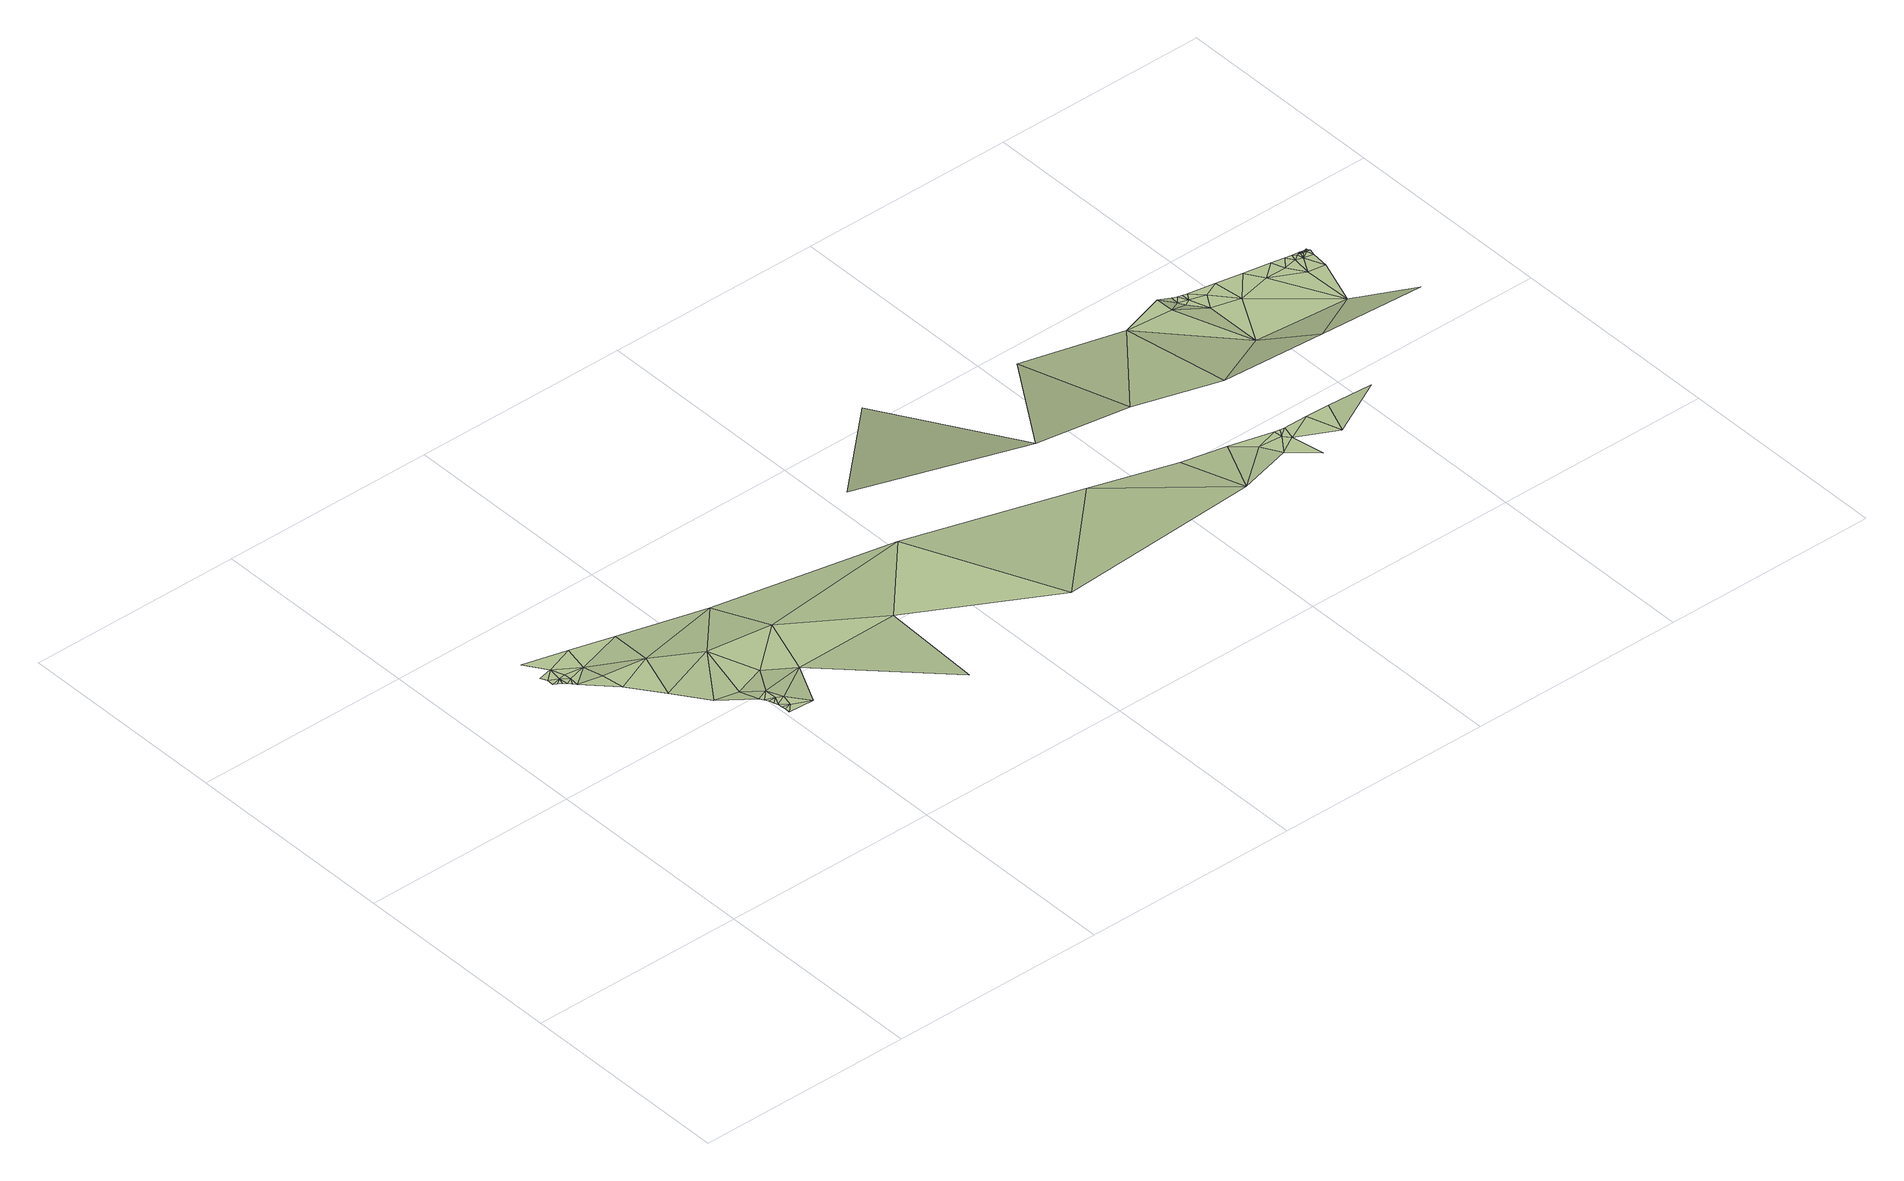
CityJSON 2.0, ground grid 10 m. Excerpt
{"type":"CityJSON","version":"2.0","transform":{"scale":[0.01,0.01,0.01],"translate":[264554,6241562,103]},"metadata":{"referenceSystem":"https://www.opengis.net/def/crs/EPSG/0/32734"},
"CityObjects":{
"terrain1":{"type":"TINRelief","geometry":[{"type":"CompositeSurface","lod":"1","boundaries":[[[0,1,2]],[[0,3,1]],[[4,1,3]],[[2,5,6]],[[4,7,1]],[[1,5,2]],[[1,7,8]],[[8,7,9]],[[9,10,8]],[[8,11,1]],[[1,11,5]],[[10,12,8]],[[13,10,14]],[[8,12,11]],[[12,5,11]],[[15,16,5]],[[13,12,10]],[[12,15,5]],[[17,13,14]],[[18,17,14]],[[12,13,17]],[[15,12,19]],[[20,21,22]],[[12,17,19]],[[20,23,18]],[[24,25,26]],[[26,27,24]],[[27,26,28]],[[29,30,31]],[[32,30,29]],[[31,33,21]],[[30,32,28]],[[18,23,17]],[[33,22,21]],[[31,30,33]],[[34,28,26]],[[34,30,28]],[[23,20,22]],[[26,25,35]],[[34,33,30]],[[35,34,26]],[[36,22,33]],[[23,22,36]],[[33,34,37]],[[35,37,34]],[[36,33,37]],[[17,38,19]],[[38,17,23]],[[36,39,23]],[[36,37,39]],[[23,39,38]],[[40,39,37]],[[37,41,40]],[[42,38,39]],[[39,40,42]],[[43,42,40]],[[43,44,42]],[[43,45,44]],[[46,47,48]],[[44,45,49]],[[50,49,45]],[[51,50,45]],[[52,51,45]],[[53,46,54]],[[50,51,55]],[[56,51,52]],[[56,55,51]],[[52,57,58]],[[58,56,52]],[[56,59,55]],[[58,60,56]],[[60,59,56]],[[60,58,61]],[[62,61,58]],[[63,64,54]],[[64,53,54]],[[61,62,65]],[[66,65,62]],[[67,64,63]],[[64,68,69]],[[68,64,70]],[[63,71,67]],[[64,67,70]],[[68,70,72]],[[70,67,73]],[[70,74,72]],[[72,75,68]],[[74,70,73]],[[72,76,75]],[[77,72,74]],[[72,77,76]],[[73,77,74]],[[78,76,77]],[[79,78,77]],[[67,80,73]],[[77,73,81]],[[77,81,79]],[[80,81,73]],[[79,81,82]],[[71,83,67]],[[80,82,81]],[[80,67,83]],[[84,82,80]],[[85,84,80]],[[85,80,83]],[[71,86,83]],[[84,85,87]],[[85,83,88]],[[89,87,85]],[[85,88,89]],[[87,89,90]],[[91,89,88]],[[92,88,83]],[[90,89,91]],[[93,91,88]],[[94,90,91]],[[92,93,88]],[[95,94,91]],[[91,93,95]],[[96,94,95]],[[95,93,97]],[[96,95,97]],[[98,97,93]],[[92,99,93]],[[100,96,97]],[[101,98,93]],[[100,97,102]],[[98,102,97]],[[93,99,101]],[[103,102,98]],[[103,98,104]],[[101,104,98]],[[105,103,104]],[[106,105,104]],[[101,107,104]],[[104,107,106]],[[99,108,101]],[[107,101,109]],[[101,108,109]],[[107,109,110]]]}]}
},
"vertices":[
[86,1179,480],[129,1190,480],[89,1211,480],[103,1170,480],[119,1159,480],[139,1254,480],[75,1240,480],[134,1146,480],[163,1160,480],[148,1132,480],[160,1117,480],[161,1193,480],[248,1183,480],[253,1071,500],[267,968,500],[272,1300,480],[74,1353,480],[453,1046,500],[374,820,500],[469,1246,480],[480,672,500],[587,524,540],[575,628,520],[646,904,520],[625,407,540],[624,386,540],[657,419,540],[624,428,540],[621,448,540],[608,488,540],[641,489,540],[599,506,540],[615,468,540],[640,545,540],[670,472,540],[741,378,540],[724,678,520],[852,589,520],[865,1140,480],[946,862,520],[1329,577,540],[1276,62,580],[1655,926,530],[1932,210,560],[2446,713,510],[2912,293,530],[2526,1105,460],[2488,2098,60],[1735,1319,500],[2841,606,500],[3038,552,510],[3129,468,510],[3178,378,510],[3045,1815,160],[2921,998,500],[3236,499,510],[3240,459,510],[3294,273,510],[3267,428,510],[3260,494,510],[3284,492,510],[3394,490,510],[3446,335,510],[3317,891,490],[3300,1456,410],[3505,487,510],[3725,483,500],[3673,1114,370],[3517,1523,410],[3462,1603,160],[3518,1438,410],[3816,881,470],[3597,1496,370],[3673,1387,370],[3613,1464,370],[3601,1532,370],[3621,1523,370],[3644,1480,370],[3642,1516,370],[3663,1511,370],[3807,1351,370],[3718,1458,370],[3788,1489,370],[4116,1079,370],[3913,1467,370],[3962,1384,370],[4315,870,450],[4038,1445,370],[4110,1306,370],[4059,1383,370],[4100,1434,370],[4123,1396,370],[4192,1293,370],[4155,1385,370],[4131,1428,370],[4150,1416,370],[4163,1423,370],[4164,1415,370],[4175,1409,370],[4200,1376,370],[4168,1422,370],[4191,1406,370],[4173,1421,370],[4178,1421,370],[4186,1412,370],[4184,1420,370],[4189,1420,370],[4194,1419,370],[4209,1406,370],[4202,1411,370],[4200,1419,370]
]}
